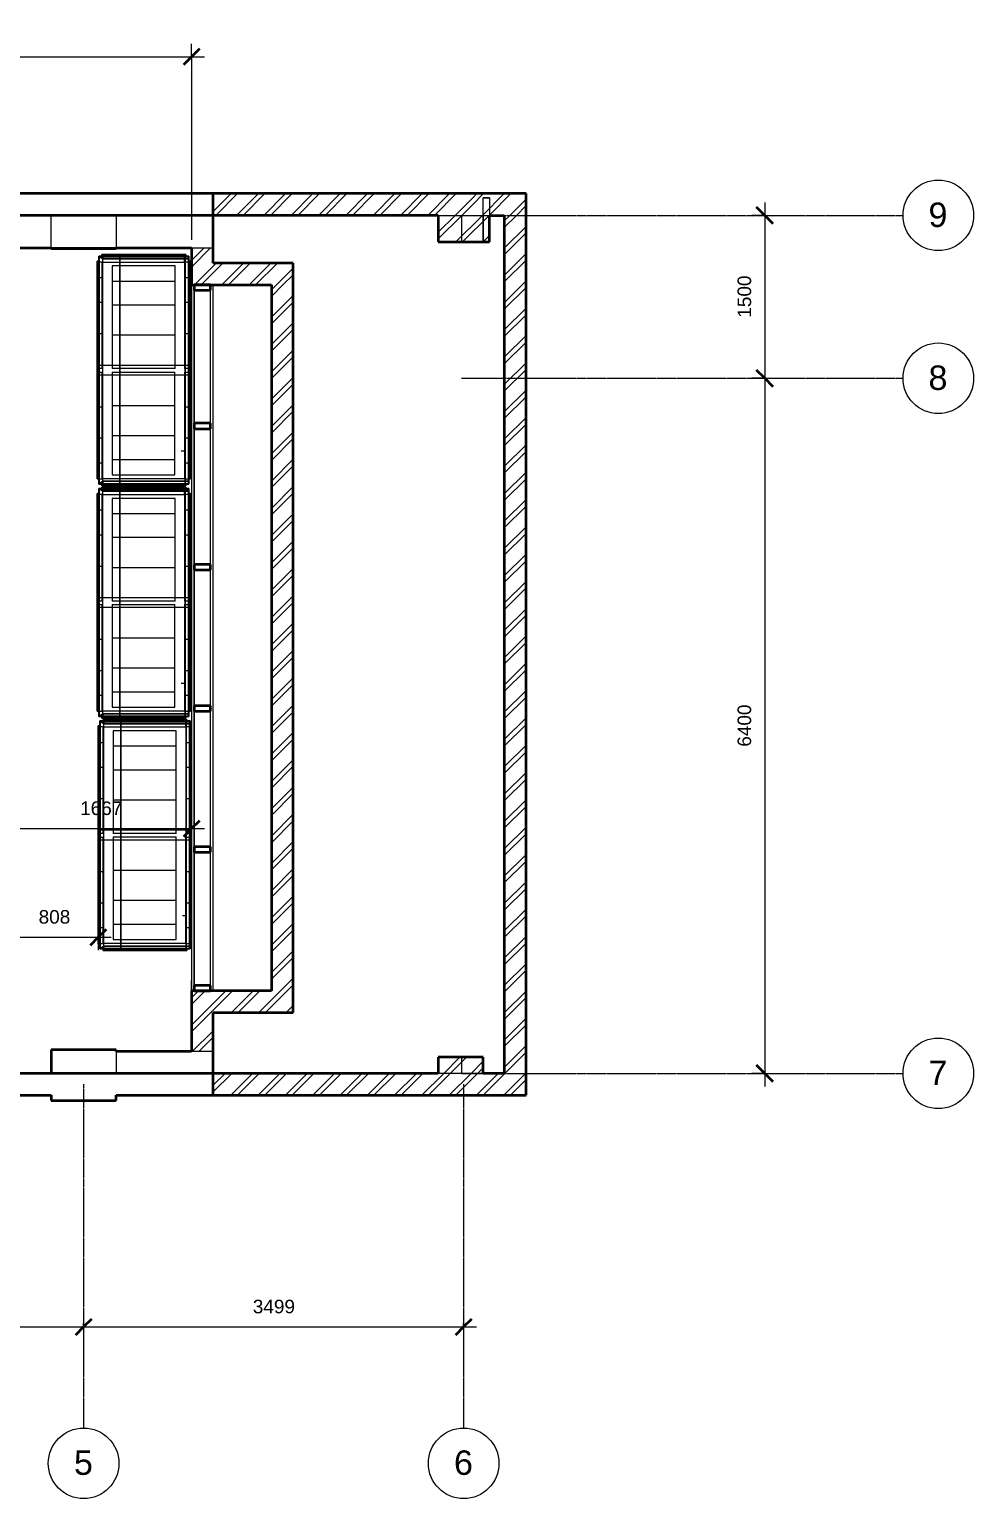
# Model space of a CAD drawing. Header units: millimetres. Extents: x -21672 to 8019, y 3751 to 17279.
# Drawn here: x -674 to 8019, y 3751 to 17279 of the extents above; entities that cross this region are included whole.
import ezdxf

# ---------------------------------------------------------------- set-up
doc = ezdxf.new("R2010")
doc.units = ezdxf.units.MM
doc.linetypes.add('Grid Line', pattern=[22.225, 12.7, -3.175, 3.175, -3.175])
for name, color, linetype, lineweight in [('A-ANNO-DIMS', 211, 'Continuous', 9), ('A-ANNO-DIMS-50', 211, 'Continuous', 9), ('A-DETL', 90, 'Continuous', 18), ('A-FLOR', 192, 'Continuous', 18), ('A-GENM', 13, 'Continuous', 18), ('A-GLAZ-CWMG', 51, 'Continuous', 18), ('A-WALL', 113, 'Continuous', 18), ('A-WALL-PATT', 111, 'Continuous', 35), ('S-GRID', 1, 'Continuous', 9), ('S-GRID-IDEN', 1, 'Continuous', 9)]:
    doc.layers.add(name, color=color, linetype=linetype, lineweight=lineweight)
doc.styles.add('Arial', font='arial.ttf', dxfattribs={"height": 125})
doc.styles.add('Arial_1', font='arial.ttf', dxfattribs={"height": 225})
doc.dimstyles.new('Diagonal_-_2_5mm_Arial', dxfattribs={"dimscale": 304.8, "dimtxt": 127.532425, "dimasz": 0.492126, "dimexe": 0.393701, "dimexo": 0.246063, "dimgap": 0.287073, "dimtad": 1, "dimdec": 0, "dimzin": 0, "dimdsep": 46, "dimtxsty": 'Arial', "dimblk1": 'OBLIQUE', "dimblk2": 'OBLIQUE', "dimsah": 1, "dimcen": 0.09, "dimdle": 0.393701, "dimazin": 0, "dimtfac": 1, "dimtdec": 4, "dimtix": 1, "dimtmove": 0, "dimatfit": 3, "dimfxl": 1, "dimtvp": 1, "dimtolj": 1, "dimtzin": 0, "dimarcsym": 2})
pattern_1 = [(45, (0, 0), (-125.7236, 125.7236), []), (45, (0, 190.5), (-125.7236, 125.7236), [])]

# ---------------------------------------------------------------- blocks, each defined once
blk = doc.blocks.new('Rectangular Mullion - 50 x 150mm-423495-Level 2')
at = {"layer": 'A-GLAZ-CWMG'}
for p, q in [((844, 14876), (994, 14876)), ((994, 14876), (844, 14876)), ((844, 14876), (844, 13651)), ((844, 13651), (844, 14876)), ((994, 13651), (994, 14876)), ((994, 13651), (994, 14876)), ((844, 13651), (994, 13651)), ((994, 13651), (844, 13651))]:
    blk.add_line(p, q, dxfattribs=at)
blk = doc.blocks.new('Rectangular Mullion - 50 x 150mm-423496-Level 2')
at = {"layer": 'A-GLAZ-CWMG'}
for p, q in [((844, 13601), (994, 13601)), ((994, 13601), (844, 13601)), ((844, 13601), (844, 12351)), ((844, 12351), (844, 13601)), ((994, 12351), (994, 13601)), ((994, 12351), (994, 13601)), ((844, 12351), (994, 12351)), ((994, 12351), (844, 12351))]:
    blk.add_line(p, q, dxfattribs=at)
blk = doc.blocks.new('Rectangular Mullion - 50 x 150mm-466587-Level 2')
at = {"layer": 'A-GLAZ-CWMG', "lineweight": 35}
for p, q in [((-50, 75), (0, 75)), ((-50, -75), (-50, 75)), ((0, 75), (0, -75)), ((0, -75), (-50, -75))]:
    blk.add_line(p, q, dxfattribs=at)
at = {"layer": 'A-GLAZ-CWMG'}
for p, q in [((0, 75), (-50, 75)), ((-50, 75), (-50, -75)), ((0, -75), (0, 75)), ((-50, -75), (0, -75))]:
    blk.add_line(p, q, dxfattribs=at)
blk = doc.blocks.new('Rectangular Mullion - 50 x 150mm-466588-Level 2')
at = {"layer": 'A-GLAZ-CWMG', "lineweight": 35}
for p, q in [((0, 75), (-50, 75)), ((-50, 75), (-50, -75)), ((0, -75), (0, 75)), ((-50, -75), (0, -75))]:
    blk.add_line(p, q, dxfattribs=at)
at = {"layer": 'A-GLAZ-CWMG'}
for p, q in [((-50, -75), (-50, 75)), ((-50, 75), (0, 75)), ((0, 75), (0, -75)), ((0, -75), (-50, -75))]:
    blk.add_line(p, q, dxfattribs=at)
blk = doc.blocks.new('Rectangular Mullion - 50 x 150mm-466589-Level 2')
at = {"layer": 'A-GLAZ-CWMG', "lineweight": 35}
for p, q in [((-25, 75), (25, 75)), ((-25, -75), (-25, 75)), ((25, 75), (25, -75)), ((25, -75), (-25, -75))]:
    blk.add_line(p, q, dxfattribs=at)
at = {"layer": 'A-GLAZ-CWMG'}
for p, q in [((25, 75), (-25, 75)), ((-25, 75), (-25, -75)), ((25, -75), (25, 75)), ((-25, -75), (25, -75))]:
    blk.add_line(p, q, dxfattribs=at)
blk = doc.blocks.new('Nevera isla - Nevera isla-466916-Level 2')
at = {"layer": 'A-GENM'}
for p, q in [((-472, -974), (-472, 1125)), ((-472, 1125), (-472, -974)), ((-472, -974), (-472, 1125)), ((-472, 1125), (-434, 1125)), ((-471, 1125), (-472, 1125)), ((-472, 1125), (-472, -974)), ((-434, 1125), (-472, 1125)), ((-471, 1125), (-472, 1125)), ((-440, 1121), (-472, 1121)), ((-472, 1121), (-472, 1070)), ((-471, 1125), (-471, -974)), ((-471, -974), (-471, 1125)), ((-471, 1125), (-471, -974)), ((-434, 1125), (-471, 1125)), ((-434, 1125), (-471, 1125)), ((-471, 1125), (-471, -974)), ((-277, 1125), (-471, 1125)), ((-471, 1125), (-434, 1125)), ((-471, 1125), (-434, 1099)), ((-471, 1125), (-434, 1125)), ((-471, 1125), (-434, 1099)), ((-277, 1125), (-471, 1125)), ((-434, 1099), (-471, 1125)), ((-434, 1099), (-471, 1125)), ((359, 1125), (-471, 1125)), ((-468, 1117), (359, 1117)), ((359, 1117), (-468, 1117)), ((-468, 1117), (-468, -972)), ((-468, 1067), (-468, 1117)), ((-468, -972), (-468, 1117)), ((-468, 1117), (359, 1117)), ((-468, 89), (-468, 1117)), ((-468, 1117), (-468, 56)), ((-442, 1123), (-442, 1138)), ((-442, 1138), (-442, 1123)), ((-442, 1138), (329, 1138)), ((329, 1138), (-442, 1138)), ((-442, 1138), (-442, 1123)), ((-442, 1138), (329, 1138)), ((329, 1138), (-442, 1138)), ((-442, 1123), (-442, 1138)), ((329, 1123), (-442, 1123)), ((-442, 1123), (329, 1123)), ((-442, 1123), (329, 1123)), ((329, 1123), (-442, 1123)), ((-440, 1121), (319, 1121)), ((-434, -974), (-434, 1125)), ((359, 1125), (-434, 1125)), ((-434, -974), (-434, 1125)), ((359, 1125), (-434, 1125)), ((-434, 1125), (-434, 1099)), ((-434, 1125), (-434, 1099)), ((-434, 1099), (-434, 1125)), ((-434, -949), (-434, 1099)), ((-434, 1099), (-277, 1099)), ((-277, 1099), (-434, 1099)), ((359, 1099), (-434, 1099)), ((-434, 1099), (359, 1099)), ((-277, 1099), (-434, 1099)), ((359, 1125), (-277, 1125)), ((-277, 1125), (-277, -974)), ((359, 1125), (-277, 1125)), ((359, 1125), (-277, 1125)), ((-277, 1099), (-277, 1125)), ((-277, 1125), (-277, 1099)), ((359, 1125), (-277, 1125)), ((-277, -949), (-277, 1099)), ((-277, 1099), (359, 1099)), ((359, 1099), (-277, 1099)), ((355, 1121), (319, 1121)), ((319, 1121), (319, 1070)), ((319, 1070), (319, 1121)), ((323, 1125), (359, 1125)), ((359, 1125), (323, 1125)), ((323, -974), (323, 1125)), ((323, 1125), (323, -974)), ((359, 1125), (323, 1125)), ((323, 1125), (323, -974)), ((323, -974), (323, 1125)), ((323, 1125), (359, 1125)), ((323, 1125), (323, -974)), ((323, 1125), (323, -121)), ((329, 1138), (329, 1123)), ((329, 1123), (329, 1138)), ((329, 1123), (329, 1138)), ((329, 1138), (329, 1123)), ((355, 1070), (355, 1121)), ((359, -974), (359, 1125)), ((359, -974), (359, 1125)), ((359, -974), (359, 1125)), ((359, 1125), (359, -974)), ((359, 1125), (359, 1099)), ((359, -974), (359, 1125)), ((359, 1125), (359, 1099)), ((359, 1125), (359, 1099)), ((359, 1099), (359, 1125)), ((359, -972), (359, 1117)), ((359, 1117), (359, 1067)), ((359, 1117), (359, -972)), ((-487, 1079), (-472, 1079)), ((-472, 1079), (-487, 1079)), ((-487, -926), (-487, 1079)), ((-487, 1079), (-487, -926)), ((-472, 1079), (-487, 1079)), ((-487, 1079), (-487, -926)), ((-487, -926), (-487, 1079)), ((-487, 1079), (-472, 1079)), ((-472, 1079), (-472, -926)), ((-472, -926), (-472, 1079)), ((-472, 1079), (-472, -926)), ((-472, -926), (-472, 1079)), ((-440, 1070), (-472, 1070)), ((-472, 1070), (-472, 924)), ((-440, 1070), (-472, 1070)), ((-468, 921), (-468, 1067)), ((-440, 924), (-440, 1070)), ((-440, 1070), (319, 1070)), ((231, 1034), (-348, 1034)), ((-348, 1034), (-348, 892)), ((231, 892), (231, 1034)), ((355, 1070), (319, 1070)), ((355, 1070), (319, 1070)), ((319, 1070), (319, 924)), ((355, 924), (355, 1070)), ((358, 1079), (373, 1079)), ((373, 1079), (358, 1079)), ((358, -926), (358, 1079)), ((358, 1079), (358, -926)), ((373, 1079), (358, 1079)), ((358, 1079), (358, -926)), ((358, -926), (358, 1079)), ((358, 1079), (373, 1079)), ((359, 921), (359, 1067)), ((373, 1079), (373, -926)), ((373, -926), (373, 1079)), ((373, 1079), (373, -926)), ((373, -926), (373, 1079)), ((-440, 924), (-472, 924)), ((-472, 924), (-472, 696)), ((-440, 924), (-472, 924)), ((-468, 693), (-468, 921)), ((-440, 696), (-440, 924)), ((231, 892), (-348, 892)), ((231, 892), (-348, 892)), ((-348, 892), (-348, 673)), ((231, 673), (231, 892)), ((355, 924), (319, 924)), ((355, 924), (319, 924)), ((319, 924), (319, 696)), ((355, 696), (355, 924)), ((359, 921), (359, 693)), ((-440, 696), (-472, 696)), ((-472, 696), (-472, 408)), ((-440, 696), (-472, 696)), ((-468, 407), (-468, 693)), ((-440, 408), (-440, 696)), ((355, 696), (319, 696)), ((355, 696), (319, 696)), ((319, 696), (319, 408)), ((355, 408), (355, 696)), ((359, 693), (359, 407)), ((231, 673), (-348, 673)), ((231, 673), (-348, 673)), ((-348, 673), (-348, 396)), ((231, 396), (231, 673)), ((-440, 408), (-472, 408)), ((-472, 408), (-472, 89)), ((-440, 408), (-472, 408)), ((-468, 89), (-468, 407)), ((-440, 89), (-440, 408)), ((355, 408), (319, 408)), ((355, 408), (319, 408)), ((319, 408), (319, 89)), ((355, 89), (355, 408)), ((359, 89), (359, 407)), ((231, 396), (-348, 396)), ((231, 396), (-348, 396)), ((-348, 396), (-348, 89)), ((231, 89), (231, 396)), ((355, 118), (-472, 118)), ((-472, 118), (-472, 28)), ((-440, 89), (-472, 89)), ((-472, 56), (-472, -263)), ((-472, 56), (-441, 56)), ((355, 28), (-472, 28)), ((-468, 89), (-468, 56)), ((-468, 56), (-468, -262)), ((-441, -263), (-441, 56)), ((-349, 57), (-349, -250)), ((-349, 57), (230, 57)), ((231, 89), (-348, 89)), ((230, -250), (230, 57)), ((319, 56), (318, 56)), ((318, 56), (318, -263)), ((355, 89), (319, 89)), ((319, 56), (355, 56)), ((355, 28), (355, 118)), ((355, -263), (355, 56)), ((359, 56), (359, 89)), ((359, -972), (359, 89)), ((359, 56), (359, -262)), ((359, 56), (359, -972)), ((323, -667), (323, -121)), ((323, -667), (323, -121)), ((323, -121), (323, -667)), ((323, -121), (323, -667)), ((323, -974), (323, -121)), ((-472, -263), (-441, -263)), ((-472, -263), (-472, -550)), ((-472, -263), (-441, -263)), ((-468, -548), (-468, -262)), ((-441, -550), (-441, -263)), ((-349, -250), (230, -250)), ((-349, -250), (-349, -527)), ((-349, -250), (230, -250)), ((230, -527), (230, -250)), ((319, -263), (318, -263)), ((319, -263), (318, -263)), ((318, -263), (318, -550)), ((319, -263), (355, -263)), ((319, -263), (355, -263)), ((355, -550), (355, -263)), ((359, -262), (359, -548)), ((-349, -527), (230, -527)), ((-349, -527), (-349, -747)), ((-349, -527), (230, -527)), ((230, -747), (230, -527)), ((-472, -550), (-441, -550)), ((-472, -550), (-472, -778)), ((-472, -550), (-441, -550)), ((-468, -775), (-468, -548)), ((-441, -778), (-441, -550)), ((288, -667), (323, -667)), ((288, -667), (323, -667)), ((319, -550), (318, -550)), ((319, -550), (318, -550)), ((318, -550), (318, -778)), ((319, -550), (355, -550)), ((319, -550), (355, -550)), ((323, -974), (323, -667)), ((355, -778), (355, -550)), ((359, -548), (359, -775)), ((-472, -778), (-441, -778)), ((-472, -778), (-472, -925)), ((-472, -778), (-441, -778)), ((-468, -775), (-468, -921)), ((-441, -925), (-441, -778)), ((-349, -747), (230, -747)), ((-349, -747), (-349, -888)), ((-349, -747), (230, -747)), ((230, -888), (230, -747)), ((319, -778), (318, -778)), ((319, -778), (318, -778)), ((318, -778), (318, -925)), ((319, -778), (355, -778)), ((319, -778), (355, -778)), ((355, -925), (355, -778)), ((359, -775), (359, -921)), ((-472, -926), (-487, -926)), ((-487, -926), (-472, -926)), ((-487, -926), (-472, -926)), ((-472, -926), (-487, -926)), ((-472, -925), (-441, -925)), ((-472, -925), (-472, -975)), ((-472, -925), (-441, -925)), ((-468, -972), (-468, -921)), ((318, -925), (-441, -925)), ((-349, -888), (230, -888)), ((319, -925), (318, -925)), ((319, -925), (318, -925)), ((319, -925), (355, -925)), ((319, -925), (355, -925)), ((355, -975), (355, -925)), ((373, -926), (358, -926)), ((358, -926), (373, -926)), ((358, -926), (373, -926)), ((373, -926), (358, -926)), ((359, -921), (359, -972)), ((-471, -974), (-472, -974)), ((-472, -974), (-434, -974)), ((-434, -974), (-472, -974)), ((-472, -974), (-471, -974)), ((-472, -975), (-441, -975)), ((-434, -949), (-471, -974)), ((-471, -974), (-434, -949)), ((-471, -974), (-434, -949)), ((-434, -949), (-471, -974)), ((-471, -974), (-434, -974)), ((-434, -974), (-471, -974)), ((-277, -974), (-471, -974)), ((-471, -974), (-434, -974)), ((-471, -974), (-277, -974)), ((-434, -974), (-471, -974)), ((359, -974), (-471, -974)), ((359, -972), (-468, -972)), ((-468, -972), (359, -972)), ((-468, -972), (359, -972)), ((-442, -990), (-442, -975)), ((-442, -975), (-442, -990)), ((-442, -975), (329, -975)), ((329, -975), (-442, -975)), ((-442, -975), (-442, -990)), ((-442, -975), (329, -975)), ((329, -975), (-442, -975)), ((-442, -990), (-442, -975)), ((329, -990), (-442, -990)), ((-442, -990), (329, -990)), ((-442, -990), (329, -990)), ((329, -990), (-442, -990)), ((318, -975), (-441, -975)), ((-277, -949), (-434, -949)), ((-277, -949), (-434, -949)), ((-434, -949), (359, -949)), ((359, -949), (-434, -949)), ((-434, -949), (-434, -974)), ((-434, -949), (-277, -949)), ((-434, -974), (-434, -949)), ((-434, -974), (-434, -949)), ((359, -974), (-434, -974)), ((359, -974), (-434, -974)), ((359, -949), (-277, -949)), ((-277, -974), (-277, -949)), ((-277, -949), (359, -949)), ((-277, -974), (-277, -949)), ((359, -974), (-277, -974)), ((359, -974), (-277, -974)), ((359, -974), (-277, -974)), ((359, -974), (-277, -974)), ((319, -975), (318, -975)), ((319, -975), (355, -975)), ((359, -974), (323, -974)), ((323, -974), (359, -974)), ((323, -974), (359, -974)), ((359, -974), (323, -974)), ((329, -975), (329, -990)), ((329, -990), (329, -975)), ((329, -990), (329, -975)), ((329, -975), (329, -990)), ((359, -974), (359, -949)), ((359, -974), (359, -949)), ((359, -974), (359, -949)), ((359, -949), (359, -974))]:
    blk.add_line(p, q, dxfattribs=at)
blk = doc.blocks.new('DIMBLOCK51-Level 2')
at = {"layer": 'A-ANNO-DIMS-50'}
for p, q in [((-968, 9920), (939, 9920)), ((-848, 9920), (-848, 9951)), ((-848, 9920), (-848, 9800)), ((819, 9920), (819, 9951)), ((819, 9920), (819, 9800))]:
    blk.add_line(p, q, dxfattribs=at)
at = {"layer": 'A-ANNO-DIMS-50', "lineweight": 35}
for p, q in [((-848, 9920), (-923, 9845)), ((-848, 9920), (-773, 9995)), ((819, 9920), (744, 9845)), ((819, 9920), (894, 9995))]:
    blk.add_line(p, q, dxfattribs=at)
at = {"layer": 'A-ANNO-DIMS-50', "color": 0, "insert": (-207, 10170), "char_height": 125, "width": 461.47, "attachment_point": 1, "line_spacing_factor": 0.941778, "style": 'Arial'}
blk.add_mtext('1667', dxfattribs=at)
blk = doc.blocks.new('_Oblique')
at = {"color": 0, "linetype": 'ByBlock', "lineweight": -2}
blk.add_line((-0.5, -0.5), (0.5, 0.5), dxfattribs=at)
blk = doc.blocks.new('DIMBLOCK59-Level 2')
at = {"layer": 'A-ANNO-DIMS-50', "lineweight": 35}
for p, q in [((-848, 8920), (-773, 8995)), ((-40, 8920), (35, 8995)), ((-848, 8920), (-923, 8845)), ((-40, 8920), (-115, 8845))]:
    blk.add_line(p, q, dxfattribs=at)
at = {"layer": 'A-ANNO-DIMS-50'}
for p, q in [((-848, 8920), (-848, 8951)), ((-40, 8920), (-40, 8951)), ((-968, 8920), (80, 8920)), ((-848, 8920), (-848, 8800)), ((-40, 8920), (-40, 8800))]:
    blk.add_line(p, q, dxfattribs=at)
at = {"layer": 'A-ANNO-DIMS-50', "color": 0, "insert": (-589, 9170), "char_height": 125, "width": 346.1, "attachment_point": 1, "line_spacing_factor": 0.941778, "style": 'Arial'}
blk.add_mtext('808', dxfattribs=at)
blk = doc.blocks.new('Grid - M_Grid Head - Circle-24584-Level 2')
at = {"layer": 'S-GRID-IDEN'}
blk.add_circle((0, 0), 6.5, dxfattribs=at)
blk = doc.blocks.new('DIMBLOCK69-Level 2')
at = {"layer": 'A-ANNO-DIMS-50'}
for p, q in [((-20503, 17027), (-20503, 17147)), ((819, 17027), (819, 17147)), ((-20623, 17027), (939, 17027)), ((-20503, 17027), (-20503, 11836)), ((819, 17027), (819, 15341))]:
    blk.add_line(p, q, dxfattribs=at)
at = {"layer": 'A-ANNO-DIMS-50', "lineweight": 35}
for p, q in [((-20503, 17027), (-20428, 17102)), ((819, 17027), (894, 17102)), ((-20503, 17027), (-20578, 16952)), ((819, 17027), (744, 16952))]:
    blk.add_line(p, q, dxfattribs=at)
at = {"layer": 'A-ANNO-DIMS-50', "color": 0, "insert": (-10082, 17277), "char_height": 125, "width": 576.84, "attachment_point": 1, "line_spacing_factor": 0.941778, "style": 'Arial'}
blk.add_mtext('21322', dxfattribs=at)
blk = doc.blocks.new('DIMBLOCK73-Level 2')
at = {"layer": 'A-ANNO-DIMS-50', "lineweight": 35}
for p, q in [((-6074, 5332), (-6149, 5257)), ((-6074, 5332), (-5999, 5407)), ((-175, 5332), (-250, 5257)), ((-175, 5332), (-100, 5407))]:
    blk.add_line(p, q, dxfattribs=at)
at = {"layer": 'A-ANNO-DIMS-50'}
for p, q in [((-6074, 5332), (-6074, 5363)), ((-6074, 5332), (-175, 5332)), ((-6074, 5332), (-6074, 5212)), ((-175, 5332), (-175, 5363)), ((-175, 5332), (-175, 5212))]:
    blk.add_line(p, q, dxfattribs=at)
at = {"layer": 'A-ANNO-DIMS-50', "color": 0, "insert": (-3316, 5582), "char_height": 125, "width": 461.47, "attachment_point": 1, "line_spacing_factor": 0.941778, "style": 'Arial'}
blk.add_mtext('5899', dxfattribs=at)
blk = doc.blocks.new('DIMBLOCK74-Level 2')
at = {"layer": 'A-ANNO-DIMS-50', "lineweight": 35}
for p, q in [((-175, 5332), (-250, 5257)), ((-175, 5332), (-100, 5407)), ((3324, 5332), (3249, 5257)), ((3324, 5332), (3399, 5407))]:
    blk.add_line(p, q, dxfattribs=at)
at = {"layer": 'A-ANNO-DIMS-50'}
for p, q in [((-175, 5332), (-175, 5363)), ((-175, 5332), (3444, 5332)), ((-175, 5332), (-175, 5212)), ((3324, 5332), (3324, 5363)), ((3324, 5332), (3324, 5212))]:
    blk.add_line(p, q, dxfattribs=at)
at = {"layer": 'A-ANNO-DIMS-50', "color": 0, "insert": (1383, 5582), "char_height": 125, "width": 461.47, "attachment_point": 1, "line_spacing_factor": 0.941778, "style": 'Arial'}
blk.add_mtext('3499', dxfattribs=at)
blk = doc.blocks.new('DIMBLOCK75-Level 2')
at = {"layer": 'A-ANNO-DIMS-50'}
for p, q in [((6096, 15566), (5976, 15566)), ((6096, 15686), (6096, 14066)), ((6096, 15566), (6127, 15566)), ((6096, 14066), (5976, 14066)), ((6096, 14066), (6127, 14066))]:
    blk.add_line(p, q, dxfattribs=at)
at = {"layer": 'A-ANNO-DIMS-50', "lineweight": 35}
for p, q in [((6096, 15566), (6021, 15641)), ((6096, 15566), (6171, 15491)), ((6096, 14066), (6021, 14141)), ((6096, 14066), (6171, 13991))]:
    blk.add_line(p, q, dxfattribs=at)
at = {"layer": 'A-ANNO-DIMS-50', "color": 0, "insert": (5846, 14624), "char_height": 125, "width": 461.47, "attachment_point": 1, "rotation": 90, "line_spacing_factor": 0.941778, "style": 'Arial'}
blk.add_mtext('1500', dxfattribs=at)
blk = doc.blocks.new('DIMBLOCK76-Level 2')
at = {"layer": 'A-ANNO-DIMS-50', "lineweight": 35}
for p, q in [((6096, 14066), (6021, 14141)), ((6096, 14066), (6171, 13991)), ((6096, 7666), (6021, 7741)), ((6096, 7666), (6171, 7591))]:
    blk.add_line(p, q, dxfattribs=at)
at = {"layer": 'A-ANNO-DIMS-50'}
for p, q in [((6096, 14066), (5976, 14066)), ((6096, 14066), (6096, 7546)), ((6096, 14066), (6127, 14066)), ((6096, 7666), (5976, 7666)), ((6096, 7666), (6127, 7666))]:
    blk.add_line(p, q, dxfattribs=at)
at = {"layer": 'A-ANNO-DIMS-50', "color": 0, "insert": (5846, 10674), "char_height": 125, "width": 461.47, "attachment_point": 1, "rotation": 90, "line_spacing_factor": 0.941778, "style": 'Arial'}
blk.add_mtext('6400', dxfattribs=at)

msp = doc.modelspace()

# ---------------------------------------------------------------- hatches: boundary and pattern name
at = {"layer": 'A-WALL-PATT', "lineweight": 18}
h = msp.add_hatch(dxfattribs=at)
h.set_pattern_fill('FP2_3', color=256, style=0, pattern_type=2)
h.set_pattern_definition(pattern_1)
h.paths.add_polyline_path([(3090.4, 15566.5), (3404.4, 15566.5), (3404.4, 15766.5), (1019.4, 15766.5), (1019.4, 15566.5)])
h = msp.add_hatch(dxfattribs=at)
h.set_pattern_fill('FP2_3', color=256, style=0, pattern_type=2)
h.set_pattern_definition(pattern_1)
h.paths.add_polyline_path([(3698.6, 15566.5), (3898.6, 15566.5), (3898.6, 15766.5), (3404.4, 15766.5), (3404.4, 15566.5), (3561.4, 15566.5)])
h = msp.add_hatch(dxfattribs=at)
h.set_pattern_fill('FP2_3', color=256, style=0, pattern_type=2)
h.set_pattern_definition(pattern_1)
h.paths.add_polyline_path([(3090.4, 15321.5), (3561.4, 15321.5), (3561.4, 15566.5), (3090.4, 15566.5)])
h = msp.add_hatch(dxfattribs=at)
h.set_pattern_fill('FP2_3', color=256, style=0, pattern_type=2)
h.set_pattern_definition(pattern_1)
h.paths.add_polyline_path([(3698.6, 15566.5), (3698.6, 7666.5), (3898.6, 7666.5), (3898.6, 15566.5)])
h = msp.add_hatch(dxfattribs=at)
h.set_pattern_fill('FP2_3', color=256, style=0, pattern_type=2)
h.set_pattern_definition(pattern_1)
h.paths.add_polyline_path([(818.6, 7866.5), (1018.6, 7866.5), (1018.6, 8426.5), (818.6, 8426.5)])
h.paths.add_polyline_path([(818.6, 14926.5), (1018.6, 14926.5), (1018.6, 15266.5), (818.6, 15266.5)])
h = msp.add_hatch(dxfattribs=at)
h.set_pattern_fill('FP2_3', color=256, style=0, pattern_type=2)
h.set_pattern_definition(pattern_1)
h.paths.add_polyline_path([(1553.6, 14926.5), (1753.6, 14926.5), (1753.6, 15126.5), (1018.6, 15126.5), (1018.6, 14926.5)])
h = msp.add_hatch(dxfattribs=at)
h.set_pattern_fill('FP2_3', color=256, style=0, pattern_type=2)
h.set_pattern_definition(pattern_1)
h.paths.add_polyline_path([(1753.6, 8226.5), (1753.6, 14926.5), (1553.6, 14926.5), (1553.6, 8226.5)])
h = msp.add_hatch(dxfattribs=at)
h.set_pattern_fill('FP2_3', color=256, style=0, pattern_type=2)
h.set_pattern_definition(pattern_1)
h.paths.add_polyline_path([(1018.6, 8226.5), (1553.6, 8226.5), (1553.6, 8426.5), (1018.6, 8426.5)])
h = msp.add_hatch(dxfattribs=at)
h.set_pattern_fill('FP2_3', color=256, style=0, pattern_type=2)
h.set_pattern_definition(pattern_1)
h.paths.add_polyline_path([(3404.4, 7666.5), (3504.4, 7666.5), (3504.4, 7816.5), (3090.4, 7816.5), (3090.4, 7666.5)])
h = msp.add_hatch(dxfattribs=at)
h.set_pattern_fill('FP2_3', color=256, style=0, pattern_type=2)
h.set_pattern_definition(pattern_1)
h.paths.add_polyline_path([(3404.4, 7466.5), (3404.4, 7666.5), (1019.4, 7666.5), (1019.4, 7466.5)])
h = msp.add_hatch(dxfattribs=at)
h.set_pattern_fill('FP2_3', color=256, style=0, pattern_type=2)
h.set_pattern_definition(pattern_1)
h.paths.add_polyline_path([(3898.6, 7466.5), (3898.6, 7666.5), (3404.4, 7666.5), (3404.4, 7466.5)])

# ---------------------------------------------------------------- linework, layer by layer
at = {"layer": 'A-DETL'}
for p, q in [((-40.3, 8860.2), (-40.3, 8920.2)), ((818.6, 7901.5), (818.6, 8521.5))]:
    msp.add_line(p, q, dxfattribs=at)
at = {"layer": 'A-FLOR'}
for p, q in [((-2281.4, 15566.5), (3561.4, 15566.5)), ((3504.4, 7666.5), (3090.4, 7666.5))]:
    msp.add_line(p, q, dxfattribs=at)
at = {"layer": 'A-WALL', "lineweight": 35}
for p, q in [((3898.6, 15766.5), (-20707.6, 15766.5)), ((1019.4, 15566.5), (1019.4, 15766.5)), ((3898.6, 7466.5), (3898.6, 15766.5)), ((3090.4, 15566.5), (-2081.4, 15566.5)), ((1018.6, 15126.5), (1018.6, 15566.5)), ((3090.4, 15566.5), (3090.4, 15321.5)), ((3561.4, 15321.5), (3561.4, 15566.5)), ((3561.4, 15566.5), (3698.6, 15566.5)), ((3698.6, 15566.5), (3698.6, 7666.5)), ((3090.4, 15321.5), (3561.4, 15321.5)), ((-2081.4, 15266.5), (-474.6, 15266.5)), ((-474.6, 15266.5), (-474.6, 15261.5)), ((-474.6, 15261.5), (125.4, 15261.5)), ((125.4, 15261.5), (125.4, 15266.5)), ((125.4, 15266.5), (818.6, 15266.5)), ((818.6, 15266.5), (818.6, 14926.5)), ((1753.6, 15126.5), (1018.6, 15126.5)), ((1753.6, 8226.5), (1753.6, 15126.5)), ((818.6, 14926.5), (1553.6, 14926.5)), ((1553.6, 14926.5), (1553.6, 8426.5)), ((818.6, 8426.5), (818.6, 7866.5)), ((1553.6, 8426.5), (818.6, 8426.5)), ((1018.6, 7666.5), (1018.6, 8226.5)), ((1018.6, 8226.5), (1753.6, 8226.5)), ((125.4, 7881.5), (-474.6, 7881.5)), ((-474.6, 7881.5), (-474.6, 7866.5)), ((-474.6, 7866.5), (-474.6, 7666.5)), ((125.4, 7866.5), (125.4, 7881.5)), ((818.6, 7866.5), (125.4, 7866.5)), ((3504.4, 7816.5), (3090.4, 7816.5)), ((3090.4, 7816.5), (3090.4, 7666.5)), ((3504.4, 7666.5), (3504.4, 7816.5)), ((3090.4, 7666.5), (-5752.1, 7666.5)), ((1019.4, 7466.5), (1019.4, 7666.5)), ((3698.6, 7666.5), (3504.4, 7666.5)), ((-20707.6, 7466.5), (-474.6, 7466.5)), ((-474.6, 7466.5), (-474.6, 7416.5)), ((125.4, 7416.5), (125.4, 7466.5)), ((125.4, 7466.5), (3898.6, 7466.5)), ((-474.6, 7416.5), (125.4, 7416.5))]:
    msp.add_line(p, q, dxfattribs=at)
at = {"layer": 'A-WALL'}
for p, q in [((3561.4, 15726.5), (3504.4, 15726.5)), ((3504.4, 15726.5), (3561.4, 15726.5)), ((3504.4, 15566.5), (3504.4, 15726.5)), ((3561.4, 15726.5), (3561.4, 15321.5)), ((3561.4, 15726.5), (3561.4, 15566.5)), ((-474.6, 15261.5), (-474.6, 15566.5)), ((-474.6, 15266.5), (-474.6, 15566.5)), ((125.4, 15566.5), (125.4, 15261.5)), ((125.4, 15566.5), (125.4, 15266.5)), ((3090.4, 15321.5), (3090.4, 15566.5)), ((3304.4, 15566.5), (3304.4, 15321.5)), ((3304.4, 15566.5), (3304.4, 15321.5)), ((3504.4, 15566.5), (3504.4, 15321.5)), ((3504.4, 15321.5), (3504.4, 15566.5)), ((3304.4, 15321.5), (3090.4, 15321.5)), ((3304.4, 15321.5), (3504.4, 15321.5)), ((3561.4, 15321.5), (3504.4, 15321.5)), ((125.4, 15266.5), (-474.6, 15266.5)), ((-224.6, 15261.5), (-474.6, 15261.5)), ((-24.6, 15261.5), (-224.6, 15261.5)), ((125.4, 15261.5), (-24.6, 15261.5)), ((818.6, 15266.5), (1018.6, 15266.5)), ((818.6, 14926.5), (818.6, 8426.5)), ((1018.6, 8426.5), (1018.6, 14926.5)), ((-474.6, 7881.5), (125.4, 7881.5)), ((-474.6, 7666.5), (-474.6, 7881.5)), ((125.4, 7881.5), (125.4, 7666.5)), ((125.4, 7866.5), (125.4, 7666.5)), ((1018.6, 7866.5), (818.6, 7866.5)), ((3090.4, 7666.5), (3090.4, 7816.5)), ((3090.4, 7816.5), (3304.4, 7816.5)), ((3304.4, 7816.5), (3304.4, 7666.5)), ((3504.4, 7816.5), (3304.4, 7816.5)), ((3304.4, 7816.5), (3304.4, 7666.5)), ((3504.4, 7666.5), (3504.4, 7816.5)), ((-474.6, 7416.5), (-474.6, 7466.5)), ((125.4, 7466.5), (125.4, 7416.5)), ((125.4, 7416.5), (-474.6, 7416.5))]:
    msp.add_line(p, q, dxfattribs=at)
at = {"layer": 'S-GRID', "linetype": 'Grid Line'}
for p, q in [((3304.4, 15566.5), (7369.4, 15566.5)), ((3304.4, 14066.3), (7369.4, 14066.3)), ((3304.4, 7666.5), (7369.4, 7666.5)), ((-174.6, 7566.5), (-174.6, 4400.9)), ((3324.3, 7566.5), (3324.3, 4400.9))]:
    msp.add_line(p, q, dxfattribs=at)

# ---------------------------------------------------------------- block references
at = {"layer": 'A-GENM'}
for p in [(436.4, 14066.5), (436.4, 11926.5), (446.4, 9786.5)]:
    msp.add_blockref('Nevera isla - Nevera isla-466916-Level 2', p, dxfattribs=at)
at = {"layer": 'A-GLAZ-CWMG', "rotation": 89.99999999999991}
msp.add_blockref('Rectangular Mullion - 50 x 150mm-466588-Level 2', (918.6, 14926.5), dxfattribs=at)
at = {"layer": 'A-GLAZ-CWMG'}
for name, p in [('Rectangular Mullion - 50 x 150mm-423495-Level 2', (0, 0)), ('Rectangular Mullion - 50 x 150mm-423496-Level 2', (0, 0)), ('Rectangular Mullion - 50 x 150mm-423496-Level 2', (0, -1300)), ('Rectangular Mullion - 50 x 150mm-423496-Level 2', (0, -2600)), ('Rectangular Mullion - 50 x 150mm-423495-Level 2', (0, -5175))]:
    msp.add_blockref(name, p, dxfattribs=at)
at = {"layer": 'A-GLAZ-CWMG', "extrusion": (0, 0, -1), "rotation": 270.0000000000001}
for name, p in [('Rectangular Mullion - 50 x 150mm-466589-Level 2', (-918.6, 13626.5)), ('Rectangular Mullion - 50 x 150mm-466589-Level 2', (-918.6, 12326.5)), ('Rectangular Mullion - 50 x 150mm-466589-Level 2', (-918.6, 11026.5)), ('Rectangular Mullion - 50 x 150mm-466589-Level 2', (-918.6, 9726.5)), ('Rectangular Mullion - 50 x 150mm-466587-Level 2', (-918.6, 8426.5))]:
    msp.add_blockref(name, p, dxfattribs=at)
at = {"layer": 'S-GRID-IDEN', "xscale": 49.99999999999998, "yscale": 49.99999999999998, "zscale": 49.99999999999998}
for p, rotation in [((7694.4, 15566.5), 269.9999999999994), ((7694.4, 14066.3), 269.9999999999994), ((7694.4, 7666.5), 269.9999999999994), ((-174.6, 4075.9), 180), ((3324.3, 4075.9), 180)]:
    msp.add_blockref('Grid - M_Grid Head - Circle-24584-Level 2', p, dxfattribs=dict(at, rotation=rotation))

# ---------------------------------------------------------------- dimensions: what is measured, and where the dimension line sits
at = {"layer": 'A-ANNO-DIMS'}
for base, p1, p2, override, picture, middle in [((818.6039, 17027.0619), (-20502.8962, 11761.3583), (818.6039, 15266.468), {"dimpost": '<>', "dimfxl": 21607.687495}, 'DIMBLOCK69-Level 2', (-9842.1461, 17178.4262)), ((818.6, 9919.8), (-848.4, 10025.9), (818.6, 10025.9), {"dimpost": '<>', "dimfxl": 1667}, 'DIMBLOCK51-Level 2', (-14.9, 10071.2)), ((-40.3, 8919.8), (-848.4, 9025.9), (-40.3, 9025.9), {"dimpost": '<>', "dimfxl": 808.131865}, 'DIMBLOCK59-Level 2', (-444.3, 9071.2)), ((-174.6, 5332.3), (-6073.6, 5438.4), (-174.6, 5438.4), {"dimpost": '<>', "dimfxl": 5899}, 'DIMBLOCK73-Level 2', (-3124.1, 5483.6)), ((3324.3, 5332.3), (-174.6, 5438.4), (3324.3, 5438.4), {"dimpost": '<>', "dimfxl": 3498.855976}, 'DIMBLOCK74-Level 2', (1574.9, 5483.7))]:
    dim = msp.add_linear_dim(base=base, p1=p1, p2=p2, dimstyle='Diagonal_-_2_5mm_Arial', override=override, dxfattribs=at)
    dim.commit()
    dim.dimension.update_dxf_attribs({"geometry": picture, "text_midpoint": middle})
for base, p1, p2, override, picture, middle in [((6095.8, 14066.3), (6201.8, 15566.5), (6201.8, 14066.3), {"dimpost": '<>', "dimfxl": 1500.125}, 'DIMBLOCK75-Level 2', (5944.5, 14816.4)), ((6095.8, 7666.5), (6201.8, 14066.3), (6201.8, 7666.5), {"dimpost": '<>', "dimfxl": 6399.875}, 'DIMBLOCK76-Level 2', (5944.5, 10866.4))]:
    dim = msp.add_linear_dim(base=base, p1=p1, p2=p2, angle=90, dimstyle='Diagonal_-_2_5mm_Arial', override=override, dxfattribs=at)
    dim.commit()
    dim.dimension.update_dxf_attribs({"geometry": picture, "text_midpoint": middle})

# ---------------------------------------------------------------- next in the draw order: texts
at = {"layer": 'S-GRID-IDEN', "char_height": 225, "width": 212.447, "attachment_point": 1, "style": 'Arial_1', "bg_fill": 3, "box_fill_scale": 1.25, "bg_fill_color": 256, "bg_fill_true_color": 13158600, "bg_fill_transparency": 0}
for s, insert in [('9', (7603.8, 15684.1)), ('8', (7603.8, 14184)), ('7', (7603.8, 7784.1)), ('5', (-263.8, 4194.7)), ('6', (3235.1, 4194.7))]:
    msp.add_mtext(s, dxfattribs=dict(at, insert=insert))

doc.saveas('drawing.dxf')
